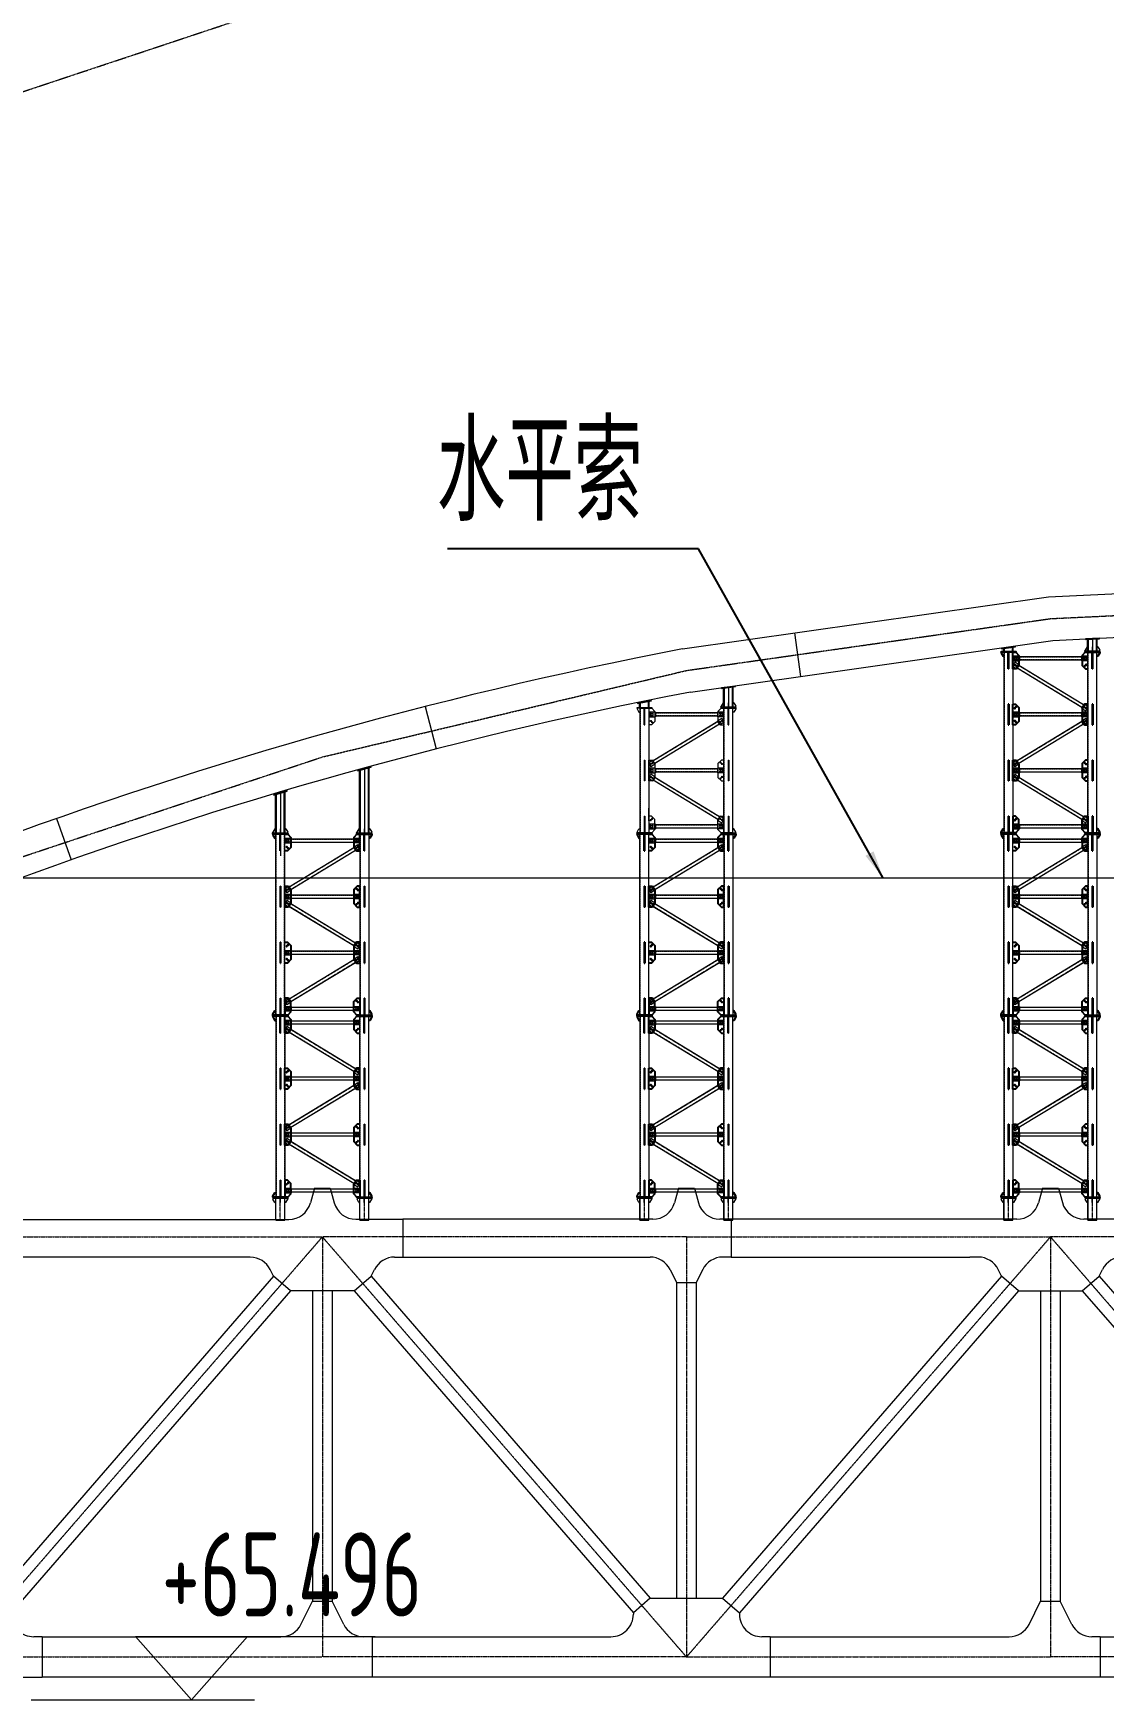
# Model space of a CAD drawing. Extents: x -2876908 to 633791, y -1383861 to 872234.
# Drawn here: x -1323142 to -1284920, y 748369 to 807864 of the extents above; entities that cross this region are included whole.
import ezdxf
from ezdxf.enums import TextEntityAlignment as Align

# ---------------------------------------------------------------- set-up
doc = ezdxf.new("R2010")
doc.units = 0
doc.header["$LTSCALE"] = 5
doc.header["$MEASUREMENT"] = 0
for name, pattern in [('ACAD_ISO10W100', [18, 12, -3, 0, -3]), ('CENTER', [2, 1.25, -0.25, 0.25, -0.25]), ('DASHED', [0.75, 0.5, -0.25])]:
    doc.linetypes.add(name, pattern=pattern)
doc.layers.get('0').update_dxf_attribs({"linetype": 'CONTINUOUS', "lineweight": 25})
for name, color, linetype, lineweight in [('2细实线', 5, 'CONTINUOUS', 18), ('3中心线', 6, 'CENTER', 18), ('5标注', 3, 'CONTINUOUS', 15), ('6文本', 7, 'CONTINUOUS', 15), ('7边界线', 8, 'CONTINUOUS', 15), ('DIM', 3, 'CONTINUOUS', 0), ('STGJ_BOLT_THIN', 9, 'CONTINUOUS', 0), ('STXT_XG_END_THIN', 2, 'CONTINUOUS', 0), ('STXT_XG_THIN', 2, 'CONTINUOUS', 0), ('STXT_XG_TNDSH', 6, 'DASHED', 0)]:
    doc.layers.add(name, color=color, linetype=linetype, lineweight=lineweight)
doc.layers.add('M_Prof', color=2, linetype='CONTINUOUS')
doc.layers.add('M_Profx', color=2, linetype='CONTINUOUS')
doc.styles.add('TSSD_Dimension', font='tssdeng.shx', dxfattribs={"width": 0.7, "bigfont": 'hztxt.shx'})
doc.styles.add('TSSD_NORM', font='tssdeng.shx', dxfattribs={"width": 0.7, "bigfont": 'hztxt.shx'})
doc.dimstyles.new('TSSD_100_100', dxfattribs={"dimtxt": 300, "dimasz": 100, "dimexe": 100, "dimexo": 250, "dimgap": 100, "dimtad": 1, "dimdec": 0, "dimzin": 0, "dimdsep": 46, "dimtxsty": 'TSSD_Dimension', "dimblk": 'ARCHTICK', "dimblk1": 'ARCHTICK', "dimblk2": 'ARCHTICK', "dimcen": 0, "dimdle": 100, "dimclrt": 7, "dimadec": 0, "dimazin": 0, "dimtfac": 1, "dimtdec": 0, "dimtix": 1, "dimtmove": 2, "dimatfit": 3, "dimfxl": 1, "dimtolj": 1, "dimtzin": 0, "dimarcsym": 0})

# ---------------------------------------------------------------- blocks, each defined once
blk = doc.blocks.new('f234w2')
at = {"layer": '3中心线'}
for p, q in [((-638296, 1526), (-651296, -13474)), ((-651296, 1526), (-638296, 1526)), ((-638296, 1526), (-625296, -13474)), ((-625296, 1526), (-638296, 1526)), ((-638296, 1526), (-638296, -13474)), ((-612296, 1526), (-625296, -13474)), ((-625296, 1526), (-612296, 1526)), ((-625296, 1526), (-625296, -13474)), ((-612296, 1526), (-599296, -13474)), ((-599296, 1526), (-612296, 1526)), ((-612296, 1526), (-612296, -13474)), ((-651296, -13474), (-638296, -13474)), ((-625296, -13474), (-638296, -13474)), ((-625296, -13474), (-612296, -13474)), ((-599296, -13474), (-612296, -13474))]:
    blk.add_line(p, q, dxfattribs=at)
at = {"layer": '7边界线'}
for p, q in [((-638581, 3269), (-638724, 2741)), ((-638581, 3269), (-638012, 3269)), ((-638012, 3269), (-637870, 2745)), ((-625581, 3269), (-625723, 2745)), ((-625581, 3269), (-625012, 3269)), ((-625012, 3269), (-624870, 2745)), ((-612581, 3269), (-612723, 2745)), ((-612581, 3269), (-612012, 3269)), ((-612012, 3269), (-611871, 2749)), ((-649700, 2150), (-641172, 2150)), ((-641172, 2150), (-639496, 2150)), ((-637098, 2154), (-635419, 2154)), ((-626891, 2154), (-635419, 2154)), ((-635419, 2154), (-635419, 804)), ((-626495, 2154), (-626895, 2154)), ((-623698, 2154), (-624098, 2154)), ((-613495, 2154), (-623698, 2154)), ((-623698, 2154), (-623698, 804)), ((-609417, 2158), (-611099, 2158)), ((-641172, 800), (-649700, 800)), ((-640872, 800), (-641172, 800)), ((-635719, 804), (-635419, 804)), ((-635419, 804), (-626895, 804)), ((-626895, 804), (-626595, 804)), ((-623698, 804), (-623998, 804)), ((-623698, 804), (-615174, 804)), ((-614874, 804), (-615174, 804)), ((-640040, 125), (-650008, -11376)), ((-640040, 125), (-640156, 358)), ((-639435, -399), (-640040, 125)), ((-637158, -399), (-636553, 125)), ((-636553, 125), (-636435, 362)), ((-636553, 125), (-626585, -11376)), ((-625879, 362), (-625646, -104)), ((-624714, 362), (-624946, -104)), ((-614040, 125), (-624008, -11376)), ((-614040, 125), (-614158, 362)), ((-613435, -399), (-614040, 125)), ((-611158, -399), (-610553, 125)), ((-610553, 125), (-610433, 366)), ((-610553, 125), (-600585, -11376)), ((-639435, -399), (-649403, -11900)), ((-637158, -399), (-639435, -399)), ((-638646, -399), (-638646, -11481)), ((-637946, -399), (-637946, -11481)), ((-637158, -399), (-627190, -11900)), ((-625646, -104), (-625646, -11376)), ((-625646, -104), (-624946, -104)), ((-624946, -104), (-624946, -11376)), ((-613435, -399), (-623403, -11900)), ((-613435, -399), (-611158, -399)), ((-612646, -399), (-612646, -11481)), ((-611946, -399), (-611946, -11481)), ((-611158, -399), (-601190, -11900)), ((-639060, -12308), (-638646, -11481)), ((-638646, -11481), (-637946, -11481)), ((-637533, -12308), (-637946, -11481)), ((-626585, -11376), (-627190, -11900)), ((-626585, -11376), (-624008, -11376)), ((-624008, -11376), (-623403, -11900)), ((-613060, -12308), (-612646, -11481)), ((-612646, -11481), (-611946, -11481)), ((-611533, -12308), (-611946, -11481)), ((-627190, -11900), (-627190, -11950)), ((-623403, -11900), (-623403, -11950)), ((-648303, -12750), (-648603, -12750)), ((-648303, -12750), (-640075, -12750)), ((-648303, -12750), (-648303, -14198)), ((-640075, -12750), (-639775, -12750)), ((-636518, -12750), (-636818, -12750)), ((-636518, -12750), (-636518, -14198)), ((-636518, -12750), (-628290, -12750)), ((-628290, -12750), (-627990, -12750)), ((-622303, -12750), (-622603, -12750)), ((-622303, -12750), (-622303, -14198)), ((-622303, -12750), (-614075, -12750)), ((-614075, -12750), (-613775, -12750)), ((-610518, -12750), (-610818, -12750)), ((-610518, -12750), (-610518, -14198)), ((-610518, -12750), (-602290, -12750)), ((-662518, -14198), (-648303, -14198)), ((-636518, -14198), (-648303, -14198)), ((-622303, -14198), (-636518, -14198)), ((-610518, -14198), (-622303, -14198)), ((-596303, -14198), (-610518, -14198))]:
    blk.add_line(p, q, dxfattribs=at)
for centre, start, end in [((-639496, 2950), 270, 344.82495), ((-637098, 2954), 195.17505, 270), ((-626495, 2954), 270, 344.82495), ((-624098, 2954), 195.17505, 270), ((-613495, 2954), 270, 344.82495), ((-611099, 2958), 195.17505, 270), ((-640872, 0), 26.56505, 90), ((-635719, 4), 90, 153.43495), ((-626595, 4), 26.56505, 90), ((-623998, 4), 90, 153.43495), ((-614874, 4), 26.56505, 90), ((-609717, 8), 90, 153.43495), ((-648603, -11950), 180, 270.00175), ((-639775, -11950), 270, 333.43495), ((-636818, -11950), 206.56505, 270), ((-627990, -11950), 269.99825, 0), ((-622603, -11950), 180, 270.00175), ((-613775, -11950), 270, 333.43495), ((-610818, -11950), 206.56505, 270)]:
    blk.add_arc(centre, 800, start, end, dxfattribs=at)
blk = doc.blocks.new('立面图')
at = {"layer": '3中心线'}
for points in [[(-699574, 28243), (-690120, 33181), (-677120, 38737), (-664120, 43058), (-651120, 46144), (-638120, 47996), (-625120, 48613), (-612120, 47996), (-599120, 46144), (-586120, 43058), (-573120, 38737), (-560120, 33181), (-547120, 26391), (-534120, 18366), (-521120, 9107), (-508120, -1387)], [(-699574, 934), (-690120, 5872), (-677120, 11428), (-664120, 15749), (-651120, 18835), (-638120, 20687), (-625120, 21305), (-612120, 20687), (-599120, 18835), (-586120, 15749), (-573120, 11428), (-560120, 5872), (-550666, 934)]]:
    blk.add_lwpolyline(points, dxfattribs=at)
at = {"layer": '7边界线', "ltscale": 0.1}
for p, q in [((-638194, 21467), (-625120, 22087)), ((-651267, 19604), (-638194, 21467)), ((-638046, 19908), (-625120, 20522)), ((-650974, 18066), (-638046, 19908)), ((-647266, 20174), (-647046, 18626)), ((-660449, 17548), (-660061, 16035)), ((-673614, 13552), (-673092, 12074))]:
    blk.add_line(p, q, dxfattribs=at)
for centre, radius, start, end in [((-621852, -133281), 155689, 100.89052, 110.91483), ((-622230, -131849), 152646, 100.85404, 110.95094)]:
    blk.add_arc(centre, radius, start, end, dxfattribs=at)
at = {"layer": '5标注'}
blk.add_blockref('f234w2', (-25830, -2913), dxfattribs=at)
blk = doc.blocks.new('孔')
blk.add_circle((22022, 20887), 13.3)
at = {"layer": 'STGJ_BOLT_THIN'}
for p, q in [((21992, 20887), (22052, 20887)), ((22022, 20917), (22022, 20857))]:
    blk.add_line(p, q, dxfattribs=at)
blk = doc.blocks.new('6.5M11')
at = {"color": 5}
for p, q in [((128499, 27955), (128499, 28558)), ((128519, 27955), (128519, 28558)), ((128519, 27955), (128499, 27955)), ((128499, 24701), (128499, 23955)), ((128499, 24701), (128519, 24701)), ((128519, 24701), (128519, 23955)), ((128519, 23955), (128499, 23955))]:
    blk.add_line(p, q, dxfattribs=at)
for p, q in [((128499, 28377), (128519, 28377)), ((128499, 28350), (128519, 28350)), ((128499, 28307), (128519, 28307)), ((128499, 28280), (128519, 28280)), ((128499, 28114), (128519, 28114)), ((128499, 28088), (128519, 28088)), ((128499, 28078), (128519, 28078)), ((128499, 28051), (128519, 28051)), ((128499, 26605), (128519, 26605)), ((128499, 26579), (128519, 26579)), ((128499, 26569), (128519, 26569)), ((128499, 26543), (128519, 26543)), ((128499, 26377), (128519, 26377)), ((128499, 26350), (128519, 26350)), ((128499, 26307), (128519, 26307)), ((128499, 26280), (128519, 26280)), ((128499, 26101), (128519, 26101)), ((128499, 26065), (128519, 26065)), ((128519, 24605), (128499, 24605)), ((128519, 24579), (128499, 24579)), ((128519, 24569), (128499, 24569)), ((128519, 24543), (128499, 24543)), ((128519, 24377), (128499, 24377)), ((128519, 24350), (128499, 24350)), ((128519, 24307), (128499, 24307)), ((128519, 24280), (128499, 24280)), ((128519, 24101), (128499, 24101)), ((128519, 24065), (128499, 24065)), ((128519, 22605), (128499, 22605)), ((128519, 22579), (128499, 22579)), ((128519, 22569), (128499, 22569)), ((128519, 22543), (128499, 22543)), ((128519, 22377), (128499, 22377)), ((128519, 22350), (128499, 22350)), ((128519, 22307), (128499, 22307)), ((128519, 22280), (128499, 22280))]:
    blk.add_line(p, q)
at = {"color": 241}
for p, q in [((128499, 26701), (128499, 25955)), ((128519, 26701), (128499, 26701)), ((128519, 26701), (128519, 25955)), ((128499, 25955), (128519, 25955)), ((128499, 22701), (128499, 22093)), ((128499, 22701), (128519, 22701)), ((128519, 22701), (128519, 22093))]:
    blk.add_line(p, q, dxfattribs=at)
at = {"color": 6}
for points in [[(128247, 28578), (128772, 28578), (128772, 28558), (128247, 28558)], [(128247, 22078), (128772, 22078), (128772, 22098), (128247, 22098)]]:
    blk.add_lwpolyline(points, close=True, dxfattribs=at)
for points in [[(128247, 28558), (128247, 28528), (128317, 28408), (128347, 28408)], [(128247, 28558), (128247, 28528), (128317, 28408), (128347, 28408)], [(128247, 22098), (128247, 22128), (128317, 22248), (128347, 22248)], [(128247, 22098), (128247, 22128), (128317, 22248), (128347, 22248)]]:
    blk.add_lwpolyline(points, dxfattribs=at)
at = {"color": 241}
for points in [[(128672, 28558), (128772, 28558), (128882, 28438), (128882, 28109), (128789, 27955), (128672, 27955), (128672, 28558)], [(128672, 24701), (128789, 24701), (128882, 24548), (128882, 24109), (128789, 23955), (128672, 23955), (128672, 24701)]]:
    blk.add_lwpolyline(points, dxfattribs=at)
at = {"color": 5}
for points in [[(128672, 26701), (128761, 26701), (128882, 26580), (128882, 26077), (128761, 25955), (128672, 25955), (128672, 26701)], [(128672, 22701), (128672, 22098), (128772, 22098), (128882, 22218), (128882, 22580), (128761, 22701), (128672, 22701)]]:
    blk.add_lwpolyline(points, dxfattribs=at)
at = {"layer": 'STXT_XG_END_THIN'}
for p, q in [((128347, 28558), (128672, 28558)), ((128347, 22098), (128672, 22098))]:
    blk.add_line(p, q, dxfattribs=at)
at = {"layer": 'STXT_XG_THIN', "color": 2}
for p, q in [((128347, 28558), (128347, 22098)), ((128672, 28558), (128672, 22098))]:
    blk.add_line(p, q, dxfattribs=at)
at = {"layer": 'STXT_XG_TNDSH', "color": 2}
for p, q in [((128355, 28558), (128355, 22098)), ((128664, 28558), (128664, 22098))]:
    blk.add_line(p, q, dxfattribs=at)
for p in [(106715, 7476), (106715, 7406), (106715, 7213), (106775, 7177), (106785, 7476), (106785, 7406), (106715, 5476), (106715, 5406), (106785, 5476), (106785, 5406), (106715, 5213), (106765, 5164), (106715, 3476), (106785, 3476), (106715, 3406), (106715, 3213), (106775, 3177), (106785, 3406)]:
    blk.add_blockref('孔', p)
at = {"xscale": -1, "rotation": 180}
for p in [(106715, 47443), (106715, 47251), (106715, 47181), (106765, 47493), (106785, 47251), (106785, 47181), (106715, 45443), (106775, 45480), (106765, 43493), (106715, 43443), (106715, 43251), (106715, 43181), (106785, 43251), (106785, 43181)]:
    blk.add_blockref('孔', p, dxfattribs=at)
blk = doc.blocks.new('6.5M222')
at = {"color": 241}
for p, q in [((130499, 27955), (130499, 28558)), ((130519, 27955), (130519, 28558)), ((130519, 27955), (130499, 27955)), ((130499, 24701), (130499, 23955)), ((130499, 24701), (130519, 24701)), ((130519, 24701), (130519, 23955)), ((130519, 23955), (130499, 23955))]:
    blk.add_line(p, q, dxfattribs=at)
for p, q in [((130499, 28377), (130519, 28377)), ((130499, 28350), (130519, 28350)), ((130499, 28307), (130519, 28307)), ((130499, 28280), (130519, 28280)), ((130499, 28114), (130519, 28114)), ((130499, 28088), (130519, 28088)), ((130499, 28078), (130519, 28078)), ((130499, 28051), (130519, 28051)), ((130499, 26605), (130519, 26605)), ((130499, 26579), (130519, 26579)), ((130499, 26569), (130519, 26569)), ((130499, 26543), (130519, 26543)), ((130499, 26377), (130519, 26377)), ((130499, 26350), (130519, 26350)), ((130499, 26307), (130519, 26307)), ((130499, 26280), (130519, 26280)), ((130499, 26101), (130519, 26101)), ((130499, 26065), (130519, 26065)), ((130519, 24605), (130499, 24605)), ((130519, 24579), (130499, 24579)), ((130519, 24569), (130499, 24569)), ((130519, 24543), (130499, 24543)), ((130519, 24377), (130499, 24377)), ((130519, 24350), (130499, 24350)), ((130519, 24307), (130499, 24307)), ((130519, 24280), (130499, 24280)), ((130519, 24101), (130499, 24101)), ((130519, 24065), (130499, 24065)), ((130499, 22605), (130519, 22605)), ((130499, 22579), (130519, 22579)), ((130499, 22569), (130519, 22569)), ((130499, 22543), (130519, 22543)), ((130499, 22377), (130519, 22377)), ((130499, 22350), (130519, 22350)), ((130499, 22307), (130519, 22307)), ((130499, 22280), (130519, 22280))]:
    blk.add_line(p, q)
at = {"color": 5}
for p, q in [((130499, 26701), (130499, 25955)), ((130519, 26701), (130499, 26701)), ((130519, 26701), (130519, 25955)), ((130499, 25955), (130519, 25955)), ((130499, 22701), (130499, 22098)), ((130519, 22701), (130499, 22701)), ((130519, 22701), (130519, 22098))]:
    blk.add_line(p, q, dxfattribs=at)
for points in [[(130347, 28558), (130247, 28558), (130137, 28438), (130137, 28077), (130258, 27955), (130347, 27955)], [(130347, 24701), (130258, 24701), (130137, 24580), (130137, 24077), (130258, 23955), (130347, 23955)]]:
    blk.add_lwpolyline(points, dxfattribs=at)
at = {"color": 6}
for points in [[(130772, 28578), (130247, 28578), (130247, 28558), (130772, 28558)], [(130772, 22078), (130247, 22078), (130247, 22098), (130772, 22098)]]:
    blk.add_lwpolyline(points, close=True, dxfattribs=at)
for points in [[(130772, 28558), (130772, 28528), (130702, 28408), (130672, 28408)], [(130772, 28558), (130772, 28528), (130702, 28408), (130672, 28408)], [(130772, 22098), (130772, 22128), (130702, 22248), (130672, 22248)], [(130772, 22098), (130772, 22128), (130702, 22248), (130672, 22248)]]:
    blk.add_lwpolyline(points, dxfattribs=at)
at = {"color": 241}
for points in [[(130347, 26701), (130230, 26701), (130137, 26548), (130137, 26109), (130230, 25955), (130347, 25955), (130347, 26701)], [(130347, 22701), (130347, 22098), (130247, 22098), (130137, 22218), (130137, 22548), (130230, 22701), (130347, 22701)]]:
    blk.add_lwpolyline(points, dxfattribs=at)
at = {"layer": 'STXT_XG_END_THIN'}
for p, q in [((130672, 28558), (130347, 28558)), ((130672, 22098), (130347, 22098))]:
    blk.add_line(p, q, dxfattribs=at)
at = {"layer": 'STXT_XG_THIN', "color": 2}
for p, q in [((130347, 22098), (130347, 28558)), ((130672, 22098), (130672, 28558))]:
    blk.add_line(p, q, dxfattribs=at)
at = {"layer": 'STXT_XG_TNDSH', "color": 2}
for p, q in [((130355, 22098), (130355, 28558)), ((130664, 22098), (130664, 28558))]:
    blk.add_line(p, q, dxfattribs=at)
at = {"xscale": -1}
for p in [(152234, 7476), (152234, 7406), (152254, 7164), (152304, 7476), (152304, 7406), (152304, 7213), (152234, 5476), (152234, 5406), (152304, 5476), (152304, 5406), (152244, 5177), (152304, 5213), (152234, 3476), (152304, 3476), (152234, 3406), (152254, 3164), (152304, 3406), (152304, 3213)]:
    blk.add_blockref('孔', p, dxfattribs=at)
at = {"rotation": 180}
for p in [(152244, 47480), (152304, 47443), (152254, 45493), (152304, 45443), (152244, 43480), (152234, 43251), (152234, 43181), (152304, 43443), (152304, 43251), (152304, 43181)]:
    blk.add_blockref('孔', p, dxfattribs=at)
blk = doc.blocks.new('sahdlfhaskfhkjs')
at = {"layer": 'STXT_XG_END_THIN', "color": 3}
for p, q in [((11556664, 547825), (11556664, 547665)), ((11556664, 547665), (11556874, 547665)), ((11559299, 547665), (11559299, 547825)), ((11556664, 545825), (11556664, 545665)), ((11556664, 545665), (11556874, 545665)), ((11559299, 545665), (11559299, 545825)), ((11556664, 543825), (11556664, 543665)), ((11559299, 543665), (11559299, 543825)), ((11556664, 543665), (11556874, 543665)), ((11556664, 541825), (11556664, 541665)), ((11556664, 541665), (11556874, 541665)), ((11559299, 541665), (11559299, 541825))]:
    blk.add_line(p, q, dxfattribs=at)
at = {"layer": 'STXT_XG_THIN', "color": 3}
for p, q in [((11556874, 547825), (11556664, 547825)), ((11556864, 547825), (11556864, 547665)), ((11556874, 547825), (11556874, 547665)), ((11559089, 547802), (11556874, 547802)), ((11559089, 547688), (11556874, 547688)), ((11559089, 547825), (11559089, 547665)), ((11559299, 547825), (11559089, 547825)), ((11559299, 547665), (11559089, 547665)), ((11559099, 547825), (11559099, 547665)), ((11556874, 545825), (11556664, 545825)), ((11556864, 545825), (11556864, 545665)), ((11556874, 545825), (11556874, 545665)), ((11559089, 545802), (11556874, 545802)), ((11559089, 545688), (11556874, 545688)), ((11559089, 545825), (11559089, 545665)), ((11559299, 545825), (11559089, 545825)), ((11559299, 545665), (11559089, 545665)), ((11559099, 545825), (11559099, 545665)), ((11556874, 543825), (11556664, 543825)), ((11556864, 543825), (11556864, 543665)), ((11556874, 543825), (11556874, 543665)), ((11559089, 543802), (11556874, 543802)), ((11559089, 543825), (11559089, 543665)), ((11559299, 543825), (11559089, 543825)), ((11559099, 543825), (11559099, 543665)), ((11559089, 543688), (11556874, 543688)), ((11559299, 543665), (11559089, 543665)), ((11556874, 541825), (11556664, 541825)), ((11556864, 541825), (11556864, 541665)), ((11556874, 541825), (11556874, 541665)), ((11559089, 541802), (11556874, 541802)), ((11559089, 541688), (11556874, 541688)), ((11559089, 541825), (11559089, 541665)), ((11559299, 541825), (11559089, 541825)), ((11559299, 541665), (11559089, 541665)), ((11559099, 541825), (11559099, 541665))]:
    blk.add_line(p, q, dxfattribs=at)
at = {"layer": 'STXT_XG_THIN', "color": 241}
for p, q in [((11556664, 547530), (11556712, 547609)), ((11556664, 547530), (11556664, 547451)), ((11556664, 547451), (11556787, 547377)), ((11556870, 547513), (11556712, 547609)), ((11556862, 547519), (11556779, 547382)), ((11556870, 547513), (11556787, 547377)), ((11559105, 545997), (11556799, 547396)), ((11559164, 546094), (11556858, 547494)), ((11559176, 546114), (11559093, 545977)), ((11559093, 545977), (11559251, 545881)), ((11559093, 545513), (11559251, 545609)), ((11559184, 546108), (11559101, 545972)), ((11559299, 546039), (11559176, 546114)), ((11559299, 545960), (11559251, 545881)), ((11559299, 545530), (11559251, 545609)), ((11559299, 545960), (11559299, 546039)), ((11559105, 545494), (11556799, 544094)), ((11559164, 545396), (11556858, 543997)), ((11559176, 545377), (11559093, 545513)), ((11559184, 545382), (11559101, 545519)), ((11559299, 545451), (11559176, 545377)), ((11559299, 545530), (11559299, 545451)), ((11556664, 544039), (11556787, 544114)), ((11556664, 543960), (11556664, 544039)), ((11556664, 543960), (11556712, 543881)), ((11556870, 543977), (11556712, 543881)), ((11556862, 543972), (11556779, 544108)), ((11556870, 543977), (11556787, 544114)), ((11556664, 543530), (11556712, 543609)), ((11556664, 543530), (11556664, 543451)), ((11556664, 543451), (11556787, 543377)), ((11556870, 543513), (11556712, 543609)), ((11556862, 543519), (11556779, 543382)), ((11556870, 543513), (11556787, 543377)), ((11559105, 541997), (11556799, 543396)), ((11559164, 542094), (11556858, 543494)), ((11559176, 542114), (11559093, 541977)), ((11559184, 542108), (11559101, 541972)), ((11559299, 542039), (11559176, 542114)), ((11559299, 541960), (11559299, 542039)), ((11559093, 541977), (11559251, 541881)), ((11559299, 541960), (11559251, 541881))]:
    blk.add_line(p, q, dxfattribs=at)
at = {"layer": 'STXT_XG_TNDSH', "color": 241}
for p, q in [((11559107, 546000), (11556801, 547400)), ((11559162, 546091), (11556856, 547490)), ((11559107, 545490), (11556801, 544091)), ((11559162, 545400), (11556856, 544000)), ((11559107, 542000), (11556801, 543400)), ((11559162, 542091), (11556856, 543490))]:
    blk.add_line(p, q, dxfattribs=at)
at = {"layer": 'STXT_XG_TNDSH', "color": 3}
for p, q in [((11559089, 547798), (11556874, 547798)), ((11559089, 547692), (11556874, 547692)), ((11559089, 545798), (11556874, 545798)), ((11559089, 545692), (11556874, 545692)), ((11559089, 543798), (11556874, 543798)), ((11559089, 543692), (11556874, 543692)), ((11559089, 541798), (11556874, 541798)), ((11559089, 541692), (11556874, 541692))]:
    blk.add_line(p, q, dxfattribs=at)
for name, p in [('6.5M11', (11427972, 519417)), ('6.5M222', (11428972, 519417))]:
    blk.add_blockref(name, p)
blk = doc.blocks.new('hslhfkdjsdkjf')
at = {"color": 6}
for p, q in [((10440927, 1364081), (10440927, 1364061)), ((10441452, 1364081), (10441452, 1364061))]:
    blk.add_line(p, q, dxfattribs=at)
blk.add_line((10441026, 1363281), (10441352, 1363281))
at = {"layer": 'DIM', "color": 6}
for p, q in [((10440927, 1364081), (10441452, 1364081)), ((10440927, 1364061), (10441452, 1364061)), ((10440927, 1364061), (10440927, 1364030)), ((10440997, 1363910), (10440927, 1364030)), ((10440997, 1363910), (10441026, 1363910)), ((10441184, 1363910), (10441184, 1364061)), ((10441184, 1363910), (10441194, 1363910)), ((10441194, 1363910), (10441194, 1364061)), ((10441382, 1363910), (10441352, 1363910)), ((10441382, 1363910), (10441452, 1364030)), ((10441452, 1364061), (10441452, 1364030))]:
    blk.add_line(p, q, dxfattribs=at)
at = {"layer": 'DIM', "color": 2}
for p, q in [((10441026, 1363281), (10441026, 1364061)), ((10441034, 1363281), (10441034, 1364061)), ((10441344, 1363281), (10441344, 1364061)), ((10441352, 1363281), (10441352, 1364061))]:
    blk.add_line(p, q, dxfattribs=at)
at = {"layer": 'DIM', "color": 1, "linetype": 'ACAD_ISO10W100', "ltscale": 0.02}
blk.add_line((10441189, 1363281), (10441189, 1364081), dxfattribs=at)
blk = doc.blocks.new('flhdasdhfksfdjl')
at = {"color": 241}
for p, q in [((11534671, 549419), (11534671, 550022)), ((11534691, 549419), (11534691, 550022)), ((11534671, 549419), (11534691, 549419)), ((11537671, 548165), (11537671, 547419)), ((11537671, 548165), (11537691, 548165)), ((11537691, 548165), (11537691, 547419)), ((11537691, 547419), (11537671, 547419)), ((11534671, 546165), (11534671, 545562)), ((11534671, 546165), (11534691, 546165)), ((11534691, 546165), (11534691, 545562))]:
    blk.add_line(p, q, dxfattribs=at)
for p, q in [((11534691, 549840), (11534671, 549840)), ((11534691, 549813), (11534671, 549813)), ((11534691, 549770), (11534671, 549770)), ((11534691, 549743), (11534671, 549743)), ((11537691, 549840), (11537671, 549840)), ((11537691, 549813), (11537671, 549813)), ((11537691, 549770), (11537671, 549770)), ((11537691, 549743), (11537671, 549743)), ((11534691, 549578), (11534671, 549578)), ((11534691, 549551), (11534671, 549551)), ((11534691, 549541), (11534671, 549541)), ((11534691, 549515), (11534671, 549515)), ((11537691, 549578), (11537671, 549578)), ((11537691, 549551), (11537671, 549551)), ((11537691, 549541), (11537671, 549541)), ((11537691, 549515), (11537671, 549515)), ((11534691, 548069), (11534671, 548069)), ((11534691, 548042), (11534671, 548042)), ((11534691, 548033), (11534671, 548033)), ((11534691, 548006), (11534671, 548006)), ((11537691, 548069), (11537671, 548069)), ((11537691, 548042), (11537671, 548042)), ((11537691, 548033), (11537671, 548033)), ((11537691, 548006), (11537671, 548006)), ((11534691, 547840), (11534671, 547840)), ((11534691, 547813), (11534671, 547813)), ((11534691, 547770), (11534671, 547770)), ((11534691, 547743), (11534671, 547743)), ((11534691, 547564), (11534671, 547564)), ((11534691, 547528), (11534671, 547528)), ((11537691, 547840), (11537671, 547840)), ((11537691, 547813), (11537671, 547813)), ((11537691, 547770), (11537671, 547770)), ((11537691, 547743), (11537671, 547743)), ((11537691, 547564), (11537671, 547564)), ((11537691, 547528), (11537671, 547528)), ((11534691, 546069), (11534671, 546069)), ((11534691, 546042), (11534671, 546042)), ((11534691, 546033), (11534671, 546033)), ((11534691, 546006), (11534671, 546006)), ((11534691, 545840), (11534671, 545840)), ((11534691, 545813), (11534671, 545813)), ((11534691, 545770), (11534671, 545770)), ((11534691, 545743), (11534671, 545743)), ((11537691, 546069), (11537671, 546069)), ((11537691, 546042), (11537671, 546042)), ((11537691, 546033), (11537671, 546033)), ((11537691, 546006), (11537671, 546006)), ((11537691, 545840), (11537671, 545840)), ((11537691, 545813), (11537671, 545813)), ((11537691, 545770), (11537671, 545770)), ((11537691, 545743), (11537671, 545743))]:
    blk.add_line(p, q)
at = {"color": 5}
for p, q in [((11537671, 549419), (11537671, 550022)), ((11537691, 549419), (11537691, 550022)), ((11537671, 549419), (11537691, 549419)), ((11534671, 548165), (11534671, 547419)), ((11534671, 548165), (11534691, 548165)), ((11534691, 548165), (11534691, 547419)), ((11534691, 547419), (11534671, 547419)), ((11537671, 546165), (11537671, 545562)), ((11537671, 546165), (11537691, 546165)), ((11537691, 546165), (11537691, 545562))]:
    blk.add_line(p, q, dxfattribs=at)
at = {"color": 6}
for points in [[(11534418, 550042), (11534943, 550042), (11534943, 550022), (11534418, 550022)], [(11537943, 550042), (11537418, 550042), (11537418, 550022), (11537943, 550022)], [(11534418, 545542), (11534943, 545542), (11534943, 545562), (11534418, 545562)], [(11537943, 545542), (11537418, 545542), (11537418, 545562), (11537943, 545562)]]:
    blk.add_lwpolyline(points, close=True, dxfattribs=at)
for points in [[(11534418, 550022), (11534418, 549992), (11534488, 549872), (11534518, 549872)], [(11534418, 550022), (11534418, 549992), (11534488, 549872), (11534518, 549872)], [(11537943, 550022), (11537943, 549992), (11537873, 549872), (11537843, 549872)], [(11537943, 550022), (11537943, 549992), (11537873, 549872), (11537843, 549872)], [(11534418, 545562), (11534418, 545592), (11534488, 545712), (11534518, 545712)], [(11534418, 545562), (11534418, 545592), (11534488, 545712), (11534518, 545712)], [(11537943, 545562), (11537943, 545592), (11537873, 545712), (11537843, 545712)], [(11537943, 545562), (11537943, 545592), (11537873, 545712), (11537843, 545712)]]:
    blk.add_lwpolyline(points, dxfattribs=at)
at = {"color": 5}
for points in [[(11534843, 550022), (11534943, 550022), (11535054, 549902), (11535054, 549540), (11534932, 549419), (11534843, 549419)], [(11537518, 548165), (11537429, 548165), (11537308, 548043), (11537308, 547540), (11537429, 547419), (11537518, 547419)], [(11534843, 546165), (11534843, 545562), (11534943, 545562), (11535054, 545682), (11535054, 546043), (11534932, 546165), (11534843, 546165)]]:
    blk.add_lwpolyline(points, dxfattribs=at)
at = {"color": 241}
for points in [[(11537518, 550022), (11537418, 550022), (11537308, 549897), (11537308, 549572), (11537401, 549419), (11537518, 549419), (11537518, 550022)], [(11534843, 548165), (11534960, 548165), (11535054, 548011), (11535054, 547572), (11534960, 547419), (11534843, 547419), (11534843, 548165)], [(11537518, 546165), (11537518, 545562), (11537418, 545562), (11537308, 545687), (11537308, 546011), (11537401, 546165), (11537518, 546165)]]:
    blk.add_lwpolyline(points, dxfattribs=at)
at = {"layer": 'DIM'}
for p, q in [((11534843, 545997), (11534843, 546449)), ((11537518, 546210), (11537518, 546547))]:
    blk.add_line(p, q, dxfattribs=at)
at = {"layer": 'STXT_XG_END_THIN'}
for p, q in [((11534518, 550022), (11534843, 550022)), ((11537843, 550022), (11537518, 550022)), ((11534518, 545562), (11534843, 545562)), ((11537843, 545562), (11537518, 545562))]:
    blk.add_line(p, q, dxfattribs=at)
at = {"layer": 'STXT_XG_END_THIN', "color": 3}
for p, q in [((11534863, 549872), (11534863, 549712)), ((11537498, 549712), (11537498, 549872)), ((11534863, 549712), (11535074, 549712)), ((11534863, 547872), (11534863, 547712)), ((11534863, 547712), (11535074, 547712)), ((11537498, 547712), (11537498, 547872)), ((11534863, 545872), (11534863, 545712)), ((11534863, 545712), (11535074, 545712)), ((11537498, 545712), (11537498, 545872))]:
    blk.add_line(p, q, dxfattribs=at)
at = {"layer": 'STXT_XG_THIN', "color": 2}
for p, q in [((11534518, 550022), (11534518, 545562)), ((11534843, 550022), (11534843, 545562)), ((11537518, 545562), (11537518, 550022)), ((11537843, 545562), (11537843, 550022))]:
    blk.add_line(p, q, dxfattribs=at)
at = {"layer": 'STXT_XG_THIN', "color": 3}
for p, q in [((11535074, 549872), (11534863, 549872)), ((11535064, 549872), (11535064, 549712)), ((11535074, 549872), (11535074, 549712)), ((11537288, 549849), (11535074, 549849)), ((11537288, 549735), (11535074, 549735)), ((11537288, 549872), (11537288, 549712)), ((11537498, 549872), (11537288, 549872)), ((11537298, 549872), (11537298, 549712)), ((11537498, 549712), (11537288, 549712)), ((11535074, 547872), (11534863, 547872)), ((11535064, 547872), (11535064, 547712)), ((11535074, 547872), (11535074, 547712)), ((11537288, 547849), (11535074, 547849)), ((11537288, 547735), (11535074, 547735)), ((11537288, 547872), (11537288, 547712)), ((11537498, 547872), (11537288, 547872)), ((11537498, 547712), (11537288, 547712)), ((11537298, 547872), (11537298, 547712)), ((11535074, 545872), (11534863, 545872)), ((11535064, 545872), (11535064, 545712)), ((11535074, 545872), (11535074, 545712)), ((11537288, 545849), (11535074, 545849)), ((11537288, 545735), (11535074, 545735)), ((11537288, 545872), (11537288, 545712)), ((11537498, 545872), (11537288, 545872)), ((11537498, 545712), (11537288, 545712)), ((11537298, 545872), (11537298, 545712))]:
    blk.add_line(p, q, dxfattribs=at)
at = {"layer": 'STXT_XG_THIN', "color": 241}
for p, q in [((11537304, 549540), (11534998, 548141)), ((11537363, 549443), (11535057, 548043)), ((11537292, 549560), (11537450, 549656)), ((11537375, 549423), (11537292, 549560)), ((11537383, 549428), (11537300, 549565)), ((11537498, 549498), (11537375, 549423)), ((11537498, 549577), (11537450, 549656)), ((11537498, 549577), (11537498, 549498)), ((11534863, 548085), (11534986, 548160)), ((11534863, 548007), (11534863, 548085)), ((11534863, 548007), (11534911, 547927)), ((11535069, 548023), (11534911, 547927)), ((11535061, 548018), (11534978, 548155)), ((11535069, 548023), (11534986, 548160)), ((11534863, 547577), (11534911, 547656)), ((11534863, 547577), (11534863, 547498)), ((11534863, 547498), (11534986, 547423)), ((11535069, 547560), (11534911, 547656)), ((11535061, 547565), (11534978, 547428)), ((11535069, 547560), (11534986, 547423)), ((11537304, 546043), (11534998, 547443)), ((11537363, 546141), (11535057, 547540)), ((11537375, 546160), (11537292, 546023)), ((11537498, 546085), (11537375, 546160)), ((11537292, 546023), (11537450, 545927)), ((11537383, 546155), (11537300, 546018)), ((11537498, 546007), (11537450, 545927)), ((11537498, 546007), (11537498, 546085))]:
    blk.add_line(p, q, dxfattribs=at)
at = {"layer": 'STXT_XG_TNDSH', "color": 2}
for p, q in [((11534526, 550022), (11534526, 545562)), ((11534835, 550022), (11534835, 545562)), ((11537526, 545562), (11537526, 550022)), ((11537835, 545562), (11537835, 550022))]:
    blk.add_line(p, q, dxfattribs=at)
at = {"layer": 'STXT_XG_TNDSH', "color": 3}
for p, q in [((11537288, 549845), (11535074, 549845)), ((11537288, 549739), (11535074, 549739)), ((11537288, 547845), (11535074, 547845)), ((11537288, 547739), (11535074, 547739)), ((11537288, 545845), (11535074, 545845)), ((11537288, 545739), (11535074, 545739))]:
    blk.add_line(p, q, dxfattribs=at)
at = {"layer": 'STXT_XG_TNDSH', "color": 241}
for p, q in [((11537306, 549537), (11535000, 548137)), ((11537361, 549446), (11535055, 548047)), ((11537306, 546047), (11535000, 547446)), ((11537361, 546137), (11535055, 547537))]:
    blk.add_line(p, q, dxfattribs=at)
for p in [(11512886, 528939), (11512886, 528869), (11512956, 528939), (11512956, 528869), (11512886, 528677), (11512936, 528627), (11512886, 526939), (11512886, 526869), (11512886, 526677), (11512946, 526640), (11512956, 526939), (11512956, 526869)]:
    blk.add_blockref('孔', p)
at = {"xscale": -1}
for p in [(11559405, 528939), (11559405, 528869), (11559475, 528939), (11559475, 528869), (11559415, 528640), (11559475, 528677), (11559405, 526939), (11559405, 526869), (11559425, 526627), (11559475, 526939), (11559475, 526869), (11559475, 526677)]:
    blk.add_blockref('孔', p, dxfattribs=at)
at = {"xscale": -1, "rotation": 180}
for p in [(11512886, 568907), (11512946, 568943), (11512886, 566907), (11512886, 566714), (11512886, 566644), (11512936, 566956), (11512956, 566714), (11512956, 566644)]:
    blk.add_blockref('孔', p, dxfattribs=at)
at = {"rotation": 180}
for p in [(11559425, 568956), (11559475, 568907), (11559405, 566714), (11559405, 566644), (11559415, 566943), (11559475, 566907), (11559475, 566714), (11559475, 566644)]:
    blk.add_blockref('孔', p, dxfattribs=at)
blk = doc.blocks.new('tisheng')
at = {"layer": '2细实线'}
blk.add_line((-104016, -24063), (-16, -24063), dxfattribs=at)
blk = doc.blocks.new('_ArchTick')
at = {"color": 0, "linetype": 'ByBlock', "const_width": 0.5}
blk.add_lwpolyline([(-0.707, -0.707), (0.707, 0.707)], dxfattribs=at)

msp = doc.modelspace()

# ---------------------------------------------------------------- linework, layer by layer
for p, q in [((-1285583.606, 785793.228), (-1285583.606, 785813.228)), ((-1285058.606, 785793.228), (-1285058.606, 785813.228)), ((-1298583.605, 783793.228), (-1298583.605, 783813.228)), ((-1298058.605, 783793.228), (-1298058.605, 783813.228)), ((-1314583.605, 779293.228), (-1314583.605, 779313.228)), ((-1314058.605, 779293.228), (-1314058.605, 779313.228)), ((-1311583.605, 779293.228), (-1311583.605, 779313.228)), ((-1311058.605, 779293.228), (-1311058.605, 779313.228))]:
    msp.add_line(p, q)
at = {"layer": '5标注'}
msp.add_line((-1323221.106, 748369.228), (-1315240.456, 748369.228), dxfattribs=at)
at = {"layer": '5标注', "flags": 128}
msp.add_lwpolyline([(-1315494.999, 750619.228), (-1317494.999, 748369.228), (-1319494.999, 750619.228), (-1310929.196, 750619.228)], dxfattribs=at)
at = {"layer": '7边界线'}
for points in [[(-1288565.667, 785882.956), (-1288070.708, 785955.917), (-1288073.626, 785975.716), (-1288568.585, 785902.754)], [(-1285570.106, 786220.617), (-1285070.305, 786243.131), (-1285071.205, 786263.123), (-1285571.006, 786240.609)], [(-1298566.301, 784471.958), (-1298070.531, 784539.189), (-1298073.22, 784559.02), (-1298568.99, 784491.789)], [(-1301563.181, 783940.203), (-1301071.59, 784033.188), (-1301075.31, 784052.852), (-1301566.901, 783959.867)], [(-1311559.009, 781536.358), (-1311073.529, 781657.262), (-1311078.366, 781676.681), (-1311563.845, 781555.777)], [(-1314554.999, 780667.472), (-1314075.727, 780811.024), (-1314081.47, 780830.194), (-1314560.741, 780686.643)]]:
    msp.add_lwpolyline(points, close=True, dxfattribs=at)
at = {"layer": 'DIM'}
for p, q in [((-1285513.106, 785963.228), (-1285583.606, 785843.228)), ((-1285513.106, 785963.228), (-1285483.606, 785963.228)), ((-1285326.106, 785963.228), (-1285316.106, 785963.228)), ((-1285326.106, 785963.228), (-1285326.106, 785813.228)), ((-1285321.106, 786251.866), (-1285321.106, 785813.228)), ((-1285316.106, 785963.228), (-1285316.106, 785813.228)), ((-1285129.106, 785963.228), (-1285158.606, 785963.228)), ((-1285129.106, 785963.228), (-1285058.606, 785843.228)), ((-1285583.606, 785813.228), (-1285583.606, 785843.228)), ((-1285583.606, 785813.228), (-1285058.606, 785813.228)), ((-1285583.606, 785793.228), (-1285058.606, 785793.228)), ((-1285058.606, 785813.228), (-1285058.606, 785843.228)), ((-1298321.105, 784525.405), (-1298321.105, 783813.228)), ((-1301583.605, 783793.228), (-1301058.605, 783793.228)), ((-1298513.105, 783963.228), (-1298583.605, 783843.228)), ((-1298583.605, 783813.228), (-1298583.605, 783843.228)), ((-1298583.605, 783813.228), (-1298058.605, 783813.228)), ((-1298583.605, 783793.228), (-1298058.605, 783793.228)), ((-1298513.105, 783963.228), (-1298483.605, 783963.228)), ((-1298326.105, 783963.228), (-1298316.105, 783963.228)), ((-1298326.105, 783963.228), (-1298326.105, 783813.228)), ((-1298316.105, 783963.228), (-1298316.105, 783813.228)), ((-1298129.105, 783963.228), (-1298158.605, 783963.228)), ((-1298129.105, 783963.228), (-1298058.605, 783843.228)), ((-1298058.605, 783813.228), (-1298058.605, 783843.228)), ((-1311321.105, 781616.229), (-1311321.105, 779313.228)), ((-1314321.105, 780758.419), (-1314321.105, 778493.228)), ((-1314513.105, 779463.228), (-1314583.605, 779343.228)), ((-1314513.105, 779463.228), (-1314483.605, 779463.228)), ((-1314326.105, 779463.228), (-1314316.105, 779463.228)), ((-1314326.105, 779463.228), (-1314326.105, 779313.228)), ((-1314316.105, 779463.228), (-1314316.105, 779313.228)), ((-1314129.105, 779463.228), (-1314158.605, 779463.228)), ((-1314129.105, 779463.228), (-1314058.605, 779343.228)), ((-1311513.105, 779463.228), (-1311583.605, 779343.228)), ((-1311513.105, 779463.228), (-1311483.605, 779463.228)), ((-1311326.105, 779463.228), (-1311316.105, 779463.228)), ((-1311326.105, 779463.228), (-1311326.105, 779313.228)), ((-1311316.105, 779463.228), (-1311316.105, 779313.228)), ((-1311129.105, 779463.228), (-1311158.605, 779463.228)), ((-1311129.105, 779463.228), (-1311058.605, 779343.228)), ((-1314583.605, 779313.228), (-1314583.605, 779343.228)), ((-1314583.605, 779313.228), (-1314058.605, 779313.228)), ((-1314583.605, 779293.228), (-1314058.605, 779293.228)), ((-1314058.605, 779313.228), (-1314058.605, 779343.228)), ((-1311583.605, 779313.228), (-1311583.605, 779343.228)), ((-1311583.605, 779313.228), (-1311058.605, 779313.228)), ((-1311583.605, 779293.228), (-1311058.605, 779293.228)), ((-1311058.605, 779313.228), (-1311058.605, 779343.228))]:
    msp.add_line(p, q, dxfattribs=at)
at = {"layer": 'M_Prof'}
for p, q in [((-1288158.506, 785793.228), (-1288158.506, 785942.975)), ((-1285483.706, 785813.228), (-1285483.706, 786224.509)), ((-1285158.506, 785813.228), (-1285158.506, 786239.158)), ((-1288483.706, 785793.228), (-1288483.706, 785895.038)), ((-1298483.705, 783813.228), (-1298483.705, 784483.159)), ((-1298158.505, 783813.228), (-1298158.505, 784527.259)), ((-1301483.705, 783793.228), (-1301483.705, 783955.236)), ((-1301158.505, 783793.228), (-1301158.505, 784016.748)), ((-1311483.705, 779313.228), (-1311483.705, 781555.111)), ((-1311158.505, 779313.228), (-1311158.505, 781636.1)), ((-1314483.705, 779313.228), (-1314483.705, 780688.826)), ((-1314158.505, 779313.228), (-1314158.505, 780786.23))]:
    msp.add_line(p, q, dxfattribs=at)
at = {"layer": 'M_Profx'}
for p, q in [((-1288166.51, 785793.228), (-1288166.51, 785941.795)), ((-1285475.701, 785813.228), (-1285475.701, 786224.87)), ((-1285166.51, 785813.228), (-1285166.51, 786238.797)), ((-1288475.701, 785793.228), (-1288475.701, 785896.218)), ((-1298475.7, 783813.228), (-1298475.7, 784484.245)), ((-1298166.51, 783813.228), (-1298166.51, 784526.174)), ((-1301475.7, 783793.228), (-1301475.7, 783956.75)), ((-1301166.51, 783793.228), (-1301166.51, 784015.234)), ((-1311475.7, 779313.228), (-1311475.7, 781557.105)), ((-1311166.51, 779313.228), (-1311166.51, 781634.106)), ((-1314475.7, 779313.228), (-1314475.7, 780691.224)), ((-1314166.51, 779313.228), (-1314166.51, 780783.832))]:
    msp.add_line(p, q, dxfattribs=at)

# ---------------------------------------------------------------- block references
for p in [(-12844802.601, 237798.091), (-12870802.601, 224798.091), (-12857802.601, 224798.091), (-12844802.601, 224798.091)]:
    msp.add_blockref('sahdlfhaskfhkjs', p)
at = {"xscale": -1}
for p in [(10245160.391, 231298.091), (10258160.391, 231298.091), (10271160.391, 231298.091)]:
    msp.add_blockref('sahdlfhaskfhkjs', p, dxfattribs=at)
at = {"layer": '3中心线'}
msp.add_blockref('tisheng', (-1221805.069, 801770.728), dxfattribs=at)
at = {"layer": '5标注'}
msp.add_blockref('立面图', (-648694.383, 766279.851), dxfattribs=at)
at = {"layer": 'DIM'}
for name, p in [('flhdasdhfksfdjl', (-12836001.703, 233751.534)), ('hslhfkdjsdkjf', (-11755510.426, -597787.394)), ('hslhfkdjsdkjf', (-11752510.426, -597787.394)), ('hslhfkdjsdkjf', (-11742510.426, -597787.394)), ('hslhfkdjsdkjf', (-11739510.426, -597787.394)), ('hslhfkdjsdkjf', (-11729510.426, -597787.394)), ('hslhfkdjsdkjf', (-11726510.426, -597787.394))]:
    msp.add_blockref(name, p, dxfattribs=at)

# ---------------------------------------------------------------- texts
at = {"layer": '6文本', "style": 'TSSD_NORM', "width": 0.7}
msp.add_text('+65.496', height=3000, dxfattribs=at).set_placement((-1318556.689, 754340.94), align=Align.TOP_LEFT)
at = {"layer": '6文本', "insert": (-1301385.518, 790455.622), "char_height": 3500, "attachment_point": 9, "style": 'TSSD_NORM'}
msp.add_mtext('水平索', dxfattribs=at)

# ---------------------------------------------------------------- leaders
at = {"layer": 'DIM', "annotation_type": 0, "has_hookline": 1, "hookline_direction": 1, "text_width": 6964.173}
msp.add_leader([(-1292792.095, 777705.062), (-1299385.518, 789455.622), (-1300385.518, 789455.622)], dimstyle='TSSD_100_100', override={"dimtxt": 3000, "dimasz": 1000, "dimexe": 1000, "dimexo": 2500, "dimgap": 1000, "dimdle": 1000}, dxfattribs=at)

doc.saveas('drawing.dxf')
